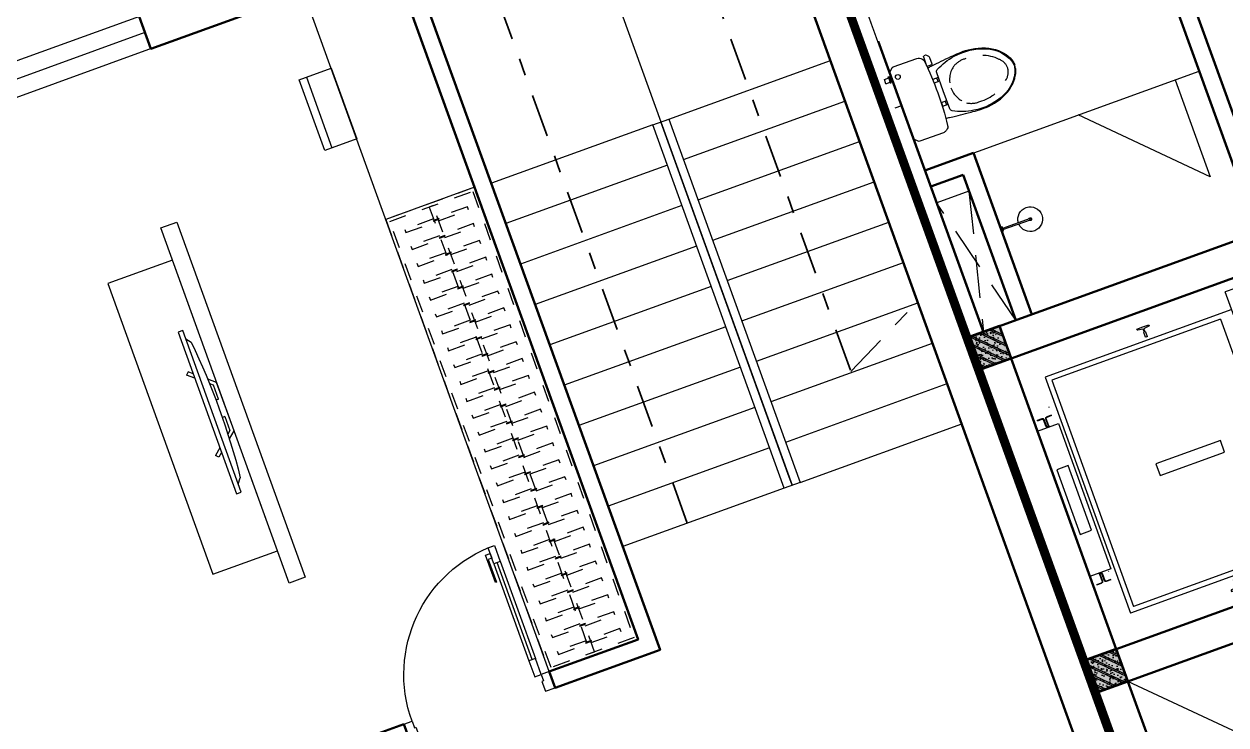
# Model space of a CAD drawing. Header units: metres. Extents: x 568332 to 569219, y 2065964 to 2066430.
# Drawn here: x 568581.48 to 568588.48, y 2066348.61 to 2066352.7 of the extents above; entities that cross this region are included whole.
import ezdxf

# ---------------------------------------------------------------- set-up
doc = ezdxf.new("R2010")
doc.units = ezdxf.units.M
for name, pattern in [('$AUDIT_BAD_LTYPE2', [0]), ('DASHDOT2', [0.5, 0.25, -0.125, 0, -0.125]), ('HIDDEN', [0.375, 0.25, -0.125]), ('X-5M-G-MB PHONGNGU$0$HIDDEN2', [0.1875, 0.125, -0.0625]), ('xref-thap C (mb tang 32-2)$0$HIDDEN', [0.375, 0.25, -0.125])]:
    doc.linetypes.add(name, pattern=pattern)
doc.layers.get('0').update_dxf_attribs({"linetype": 'CONTINUOUS'})
doc.layers.get('DEFPOINTS').update_dxf_attribs({"linetype": 'CONTINUOUS'})
for name, color, linetype, lineweight in [('-CONCRETE', 1, 'CONTINUOUS', 35), ('-DOOR', 137, 'CONTINUOUS', 9), ('-FURNITURE', 46, 'CONTINUOUS', 9), ('-HATCH', 8, 'CONTINUOUS', 5), ('-HIDE', 3, 'HIDDEN', 13), ('-LINE1', 7, 'CONTINUOUS', 18), ('-LINE2', 252, 'CONTINUOUS', 9), ('-STEEL1', 1, 'CONTINUOUS', 35), ('-TEXT', 7, 'CONTINUOUS', 15), ('-WALL', 4, 'CONTINUOUS', 35)]:
    doc.layers.add(name, color=color, linetype=linetype, lineweight=lineweight)
for name, color, linetype in [('1-NETMANH', 8, 'CONTINUOUS'), ('LoLK', 6, 'CONTINUOUS'), ('TIMDUONG', 1, 'CONTINUOUS')]:
    doc.layers.add(name, color=color, linetype=linetype)
doc.styles.add('vnavanth', font='', dxfattribs={"width": 0.8})
doc.styles.get('vnavanth').set_extended_font_data('.VnAvantH')

# ---------------------------------------------------------------- blocks, each defined once
blk = doc.blocks.new('A$C38b1dc06')
at = {"layer": '-LINE1'}
for p, q in [((1749.854677429888, 4156.179725173817), (0.3015751927741803, 4156.179725173817)), ((1000.281453303236, 3156.179725173817), (0.3015751927741803, 4156.179725173817)), ((0.3015751927741803, 4156.179725173817), (0.3015751919010654, -343.8202748260228)), ((1000.281453303236, 4156.179725173824), (1000.281453303236, 3156.179725173824)), ((1250.139194678806, 3156.179725173824), (1250.139194678806, 4156.179725173824)), ((1250.139194678806, 4156.179725173824), (1250.139194678806, 3156.179725173824)), ((1499.996936054376, 3156.179725173824), (1499.996936054376, 4156.179725173824)), ((1499.996936054376, 4156.179725173824), (1499.996936054318, 3156.179725173832)), ((1749.854677429888, 3156.179725173824), (1749.854677429888, 4156.179725173824)), ((1749.854677429888, 4156.179725173817), (1749.85467742983, 3106.179725173817)), ((1000.281453302305, 656.1797251739335), (1000.281453303236, 3156.179725173817)), ((1000.281453303236, 3156.179725173817), (1749.85467742983, 3156.179725173817)), ((1050.281453303003, 706.1797251739772), (1050.281453303236, 3106.179725173817)), ((1050.281453303236, 3106.179725173817), (1699.854677429801, 3106.179725173817)), ((1233.300401159795, 2905.148311595723), (1699.854677429801, 3106.179725173817)), ((1699.854677428928, 706.1797251739772), (1699.854677429801, 3106.179725173817)), ((1749.854677429597, 706.179725173999), (1749.85467742983, 3106.179725173839)), ((1050.281453303003, 706.1797251739772), (1233.300401159795, 2905.148311595723)), ((1050.281453303003, 706.1797251739772), (1699.854677428928, 706.1797251739772)), ((1749.854677429888, -343.8202748260228), (1749.85467742983, 706.1797251739772)), ((1000.281453303236, 656.1797251739772), (1749.85467742983, 656.1797251739772)), ((1000.281453303236, -343.8202748260228), (1000.281453303236, 656.1797251739772)), ((1250.139194678806, 656.1797251739772), (1250.139194678806, -343.8202748260228)), ((1250.139194678806, -343.8202748260228), (1250.139194678806, 656.1797251739772)), ((1499.996936054376, 656.1797251739772), (1499.996936054376, -343.8202748260228)), ((1499.996936054376, -343.8202748260228), (1499.996936054318, 656.1797251739699)), ((1749.854677429888, 656.1797251739772), (1749.854677429888, -343.8202748260228)), ((1749.854677429888, -343.8202748260228), (0.3015751919010654, -343.8202748260228))]:
    blk.add_line(p, q, dxfattribs=at)
at = {"layer": '-LINE1', "lineweight": 18}
for p, q in [((1000.281453303236, 3156.179725173817), (0.2521035463432781, 3156.179725173817)), ((1000.281453303003, 2906.17972517389), (0.2521035461104475, 2906.17972517389)), ((1000.281453303469, 2656.17972517389), (0.2521035465761088, 2656.17972517389)), ((1000.281453303469, 2406.17972517389), (0.2521035465761088, 2406.17972517389)), ((1000.281453303469, 2156.179725173904), (0.2521035465761088, 2156.179725173904)), ((1000.281453303469, 1906.179725173904), (0.2521035465761088, 1906.179725173904)), ((1000.281453303469, 1656.179725173904), (0.2521035465761088, 1656.179725173904)), ((1000.28145330277, 1406.179725173904), (0.2521035458776169, 1406.179725173904)), ((1000.281453303236, 1156.179725173904), (0.2521035463432781, 1156.179725173904)), ((1000.28145330277, 906.1797251739044), (0.2521035458776169, 906.1797251739044)), ((1000.281453303236, 656.1797251739772), (0.2521035463432781, 656.1797251739772)), ((1000.281453303236, 656.1797251739772), (0.3015751859056763, -343.82027482595))]:
    blk.add_line(p, q, dxfattribs=at)
at = {"layer": '1-NETMANH', "linetype": 'DASHDOT2'}
blk.add_lwpolyline([(1327.325072003063, 3656.419923450812), (492.458725621982, 3656.419923450812), (508.0748312271317, 155.2632639587246), (508.0748312271317, 155.2632639587246), (1749.854677429888, 156.1797251739772), (1499.996936054376, -343.8202748260228)], dxfattribs=at)
at = {"layer": '-TEXT', "color": 2, "style": 'vnavanth'}
for s, p in [('2', (1346.818775833643, 3603.914582017329)), ('1', (1596.676517209155, 3603.914582017329)), ('20', (1562.294563305157, 183.5576658285718)), ('21', (1783.476825895079, 183.5576658285718))]:
    blk.add_text(s, height=99.97959496000885, dxfattribs=at).set_placement(p)
blk = doc.blocks.new('X-5M-DH-2-CORE$0$A$C75E80C28')
at = {"layer": '-LINE2', "linetype": 'Continuous', "ltscale": 2}
for p, q in [((-510.0000099998433, -21.5000000000291), (-510.0000099998579, -50.60000000000582)), ((-506.8000099998899, -21.5000000000291), (-510.0000099998433, -21.5000000000291)), ((-506.8000099998899, -21.5000000000291), (-506.8000099999044, -50.60000000000582)), ((-456.2000100000296, -56.79999999998836), (-500.6000099999364, -56.80000000001746)), ((-456.2000100000441, -60), (-500.600009999951, -60.0000000000291)), ((-456.2000100000296, -70), (-500.6000099999364, -70.0000000000291)), ((-453.2000100000441, -63), (-453.2000100000296, -67)), ((-450.0000099998579, -63), (-450.0000099998433, -67)), ((450.0000100000616, -63), (450.0000100000761, -67)), ((453.200010000015, -63), (453.2000100000296, -67)), ((456.2000100000296, -56.79999999998836), (500.6000100000529, -56.79999999998836)), ((456.200010000015, -60), (500.6000100000383, -60)), ((456.2000100000296, -70), (500.6000100000529, -70)), ((506.8000100001227, -21.5), (510.0000100000761, -21.5)), ((506.8000100001227, -21.5), (506.8000100001082, -50.59999999997672)), ((510.0000100000761, -21.5), (510.0000100000616, -50.59999999997672)), ((-556.8000102631631, -112.4999999912397), (-560.0000102631166, -112.4999999912397)), ((-510.0000099998579, -108.5000000000291), (-510.0000099998433, -79.39999999999418)), ((-506.8000099999044, -108.5000000000291), (-506.8000099998899, -79.39999999999418)), ((-456.2000100000296, -73.19999999995343), (-500.6000099999364, -73.19999999998254)), ((456.2000100000296, -73.19999999995343), (500.6000100000529, -73.19999999995343)), ((456.800009736864, -112.4999999912397), (460.0000097368174, -112.4999999912397)), ((506.8000100001227, -108.5), (506.8000100001227, -79.39999999996508)), ((510.0000100000761, -108.5), (510.0000100000761, -79.39999999996508)), ((-731.0000002632733, -148.9999999649008), (730.9999997367267, -148.9999999649299)), ((-731.0000002698944, -1304.999999934109), (-731.0000002632733, -148.9999999649008)), ((-700.0000002632733, -178.9999999649008), (699.9999997367267, -178.9999999649299)), ((-700.0000002699089, -1224.999999934109), (-700.0000002632733, -178.9999999649008)), ((699.9999997300911, -1224.999999934109), (699.9999997367267, -178.9999999649299)), ((730.9999997301056, -1304.999999934109), (730.9999997367267, -148.9999999649299)), ((-700.0000002699089, -1224.999999934109), (-400.0000002699089, -1224.999999934138)), ((-400.0000002698944, -1304.999999934138), (-400.0000002699089, -1224.999999934138)), ((699.9999997300911, -1224.999999934109), (399.9999997300911, -1224.999999934109)), ((399.9999997301056, -1304.999999934109), (399.9999997300911, -1224.999999934109)), ((839.9999997301056, -1304.999999934109), (-840.0000002698944, -1304.999999934109)), ((-840.0000002698944, -1364.999999934109), (-840.0000002698944, -1304.999999934109)), ((424.9999997301056, -1308.999999934109), (-425.0000002698944, -1308.999999934109)), ((-425.0000002699089, -1342.999999934109), (-425.0000002698944, -1308.999999934109)), ((-2.6989437174052e-07, -1308.999999934109), (-2.699089236557484e-07, -1342.999999934109)), ((424.9999997300911, -1342.999999934109), (424.9999997301056, -1308.999999934109)), ((839.9999997301056, -1364.999999934109), (839.9999997301056, -1304.999999934109)), ((839.9999997301056, -1364.999999934109), (-840.0000002698944, -1364.999999934109)), ((839.9999997301056, -1394.999999934109), (-840.0000002698944, -1394.999999934109)), ((-840.0000002698944, -1394.999999934109), (-840.0000002698944, -1454.999999934109)), ((424.9999997300911, -1342.999999934109), (-425.0000002699089, -1342.999999934109)), ((839.9999997301056, -1394.999999934109), (839.9999997301056, -1454.999999934109)), ((-840.0000002698944, -1454.999999934109), (-435.0000002698944, -1454.999999934109)), ((-435.0000002698944, -1449.999999934109), (-435.0000002699089, -1459.999999934109)), ((-435.0000002698944, -1449.999999934109), (-400.0000002698944, -1449.999999934138)), ((-435.0000002699089, -1459.999999934109), (-425.0000002699089, -1459.999999934109)), ((-433.4000002698012, -1451.599999934086), (-433.4000002698012, -1458.399999934074)), ((-433.4000002698012, -1451.599999934086), (-401.6000002697547, -1451.599999934086)), ((-433.4000002698012, -1458.399999934074), (-425.0000002698944, -1458.399999934074)), ((429.9999997300911, -1405.999999934138), (-430.0000002699089, -1405.999999934109)), ((-430.0000002699089, -1405.999999934109), (-430.0000002698944, -1445.999999934109)), ((429.9999997301056, -1445.999999934138), (-430.0000002698944, -1445.999999934109)), ((-425.0000002698944, -1458.399999934074), (-425.0000002699089, -1459.999999934109)), ((-401.6000002697547, -1451.599999934086), (-401.6000002697256, -1498.399999934074)), ((399.9999997301056, -1449.999999934109), (-400.0000002698944, -1449.999999934138)), ((-400.0000002698944, -1449.999999934138), (-400.0000002698653, -1499.999999934138)), ((-2.699089236557484e-07, -1405.999999934109), (-2.6989437174052e-07, -1445.999999934109)), ((399.9999997301056, -1449.999999934109), (399.9999997301347, -1499.999999934109)), ((434.9999997301056, -1449.999999934109), (399.9999997301056, -1449.999999934109)), ((401.5999997301988, -1451.599999934086), (401.5999997302279, -1498.399999934074)), ((433.3999997302453, -1451.599999934086), (401.5999997301988, -1451.599999934086)), ((433.3999997302453, -1458.399999934074), (424.9999997301056, -1458.399999934074)), ((424.9999997301056, -1458.399999934074), (424.9999997301056, -1459.999999934109)), ((434.9999997301056, -1459.999999934109), (424.9999997301056, -1459.999999934109)), ((429.9999997300911, -1405.999999934138), (429.9999997301056, -1445.999999934138)), ((433.3999997302453, -1451.599999934086), (433.3999997302453, -1458.399999934074)), ((434.9999997301056, -1449.999999934109), (434.9999997301056, -1459.999999934109)), ((839.9999997301056, -1454.999999934109), (434.9999997301056, -1454.999999934109)), ((-435.0000002698653, -1489.999999934109), (-435.0000002698653, -1499.999999934109)), ((-435.0000002698653, -1489.999999934109), (-425.0000002698653, -1489.999999934109)), ((-435.0000002698653, -1499.999999934109), (-400.0000002698653, -1499.999999934138)), ((-433.4000002697721, -1491.599999934086), (-433.4000002697721, -1498.399999934074)), ((-433.4000002697721, -1491.599999934086), (-425.0000002698653, -1491.599999934086)), ((-433.4000002697721, -1498.399999934074), (-401.6000002697256, -1498.399999934074)), ((-425.0000002698653, -1489.999999934109), (-425.0000002698653, -1491.599999934086)), ((434.9999997301347, -1499.999999934109), (399.9999997301347, -1499.999999934109)), ((433.3999997302744, -1498.399999934074), (401.5999997302279, -1498.399999934074)), ((424.9999997301347, -1489.999999934109), (424.9999997301347, -1491.599999934086)), ((434.9999997301347, -1489.999999934109), (424.9999997301347, -1489.999999934109)), ((433.3999997302744, -1491.599999934086), (424.9999997301347, -1491.599999934086)), ((433.3999997302744, -1491.599999934086), (433.3999997302744, -1498.399999934074)), ((434.9999997301347, -1489.999999934109), (434.9999997301347, -1499.999999934109))]:
    blk.add_line(p, q, dxfattribs=at)
for points in [[(-450.0000000000146, 0), (-450, -130), (450, -130), (449.9999999999854, 0)], [(-200, -29), (200.0000000001164, -29), (200.0000000001164, -101), (-200, -101)], [(-36.0000002632587, -583.9999999649008), (35.9999997367413, -583.9999999649008), (35.99999973675585, -983.9999999649008), (-36.00000026324415, -983.9999999649008)]]:
    blk.add_lwpolyline(points, close=True, dxfattribs=at)
for points in [[(-780.0000002632587, -788.9999999649008), (-751.0000002632587, -788.9999999649299, 0.414213562373095), (-750.0000002632733, -787.9999999649008), (-750.0000002632587, -783.9999999649008), (-750.0000002632587, -779.9999999649008, 0.414213562373095), (-751.0000002632733, -778.9999999649299), (-780.0000002632733, -778.9999999649881, -0.2569775838576673), (-784.1207396915852, -781.9399999648449), (-797.9000002631656, -781.939999964874, -0.414213562373095), (-800.9000002631656, -778.939999964874), (-804.0000002632587, -749.4999999649008, 0.414213562373095), (-807.0000002632587, -746.4999999649008), (-812.0000002632587, -746.4999999649008), (-812.0000002632587, -783.9999999649008), (-812.0000002632587, -821.4999999649008), (-807.0000002632587, -821.4999999649008, 0.414213562373095), (-804.0000002632587, -818.4999999649008), (-800.9000002631656, -789.0599999648693, -0.414213562373095), (-797.9000002631656, -786.0599999648693), (-784.1207396915852, -786.0599999648402, -0.2569775838576673), (-780.0000002632587, -788.9999999647553)], [(779.9999997367413, -788.9999999649299), (750.9999997367413, -788.9999999649008, -0.414213562373095), (749.9999997367267, -787.9999999649299), (749.9999997367413, -783.9999999649299), (749.9999997367413, -779.9999999649299, -0.414213562373095), (750.9999997367267, -778.9999999649008), (779.9999997368432, -778.9999999650172, 0.2569775838576673), (784.1207391653006, -781.939999964874), (797.899999736881, -781.9399999648449, 0.414213562373095), (800.899999736881, -778.9399999648449), (803.9999997367413, -749.4999999649008, -0.414213562373095), (806.9999997367413, -746.4999999649008), (811.9999997367413, -746.4999999649008), (811.9999997367413, -783.9999999649008), (811.9999997367413, -821.4999999649008), (806.9999997367413, -821.4999999649008, -0.414213562373095), (803.9999997367413, -818.4999999649008), (800.899999736881, -789.0599999648402, 0.414213562373095), (797.899999736881, -786.0599999648402), (784.1207391653006, -786.0599999648693, 0.2569775838576672), (779.9999997368577, -788.9999999647844)]]:
    blk.add_lwpolyline(points, format="xyb", dxfattribs=at)
for centre, radius, start, end in [((-500.600009999951, -50.60000000000582), 9.400000000001475, 180, 270), ((-500.6000099999364, -79.39999999999418), 9.399999999997844, 90, 180), ((-500.600009999951, -50.60000000000582), 6.200000000004374, 180, 270), ((-456.2000100000441, -63), 6.19999999999713, 0, 90), ((-456.2000100000441, -63), 3.000000000000045, 0, 90), ((-456.2000100000296, -67), 6.20000000000076, 270, 0), ((-456.2000100000296, -67), 2.999999999999834, 270, 0), ((456.200010000015, -63), 6.19999999999713, 90, 180), ((456.2000100000296, -67), 6.20000000000076, 180, 270), ((456.200010000015, -63), 3.000000000000045, 90, 180), ((456.2000100000296, -67), 2.999999999999834, 180, 270), ((500.6000100000383, -50.59999999997672), 6.200000000004374, 270, 0), ((500.6000100000383, -50.59999999997672), 9.400000000001475, 270, 0), ((500.6000100000529, -79.39999999996508), 9.399999999997844, 0, 90), ((-500.6000099999364, -79.39999999999418), 6.19999999999734, 90, 180), ((500.6000100000529, -79.39999999996508), 6.19999999999734, 0, 90)]:
    blk.add_arc(centre, radius, start, end, dxfattribs=at)
blk = doc.blocks.new('A$C5C575821')
at = {"layer": '-CONCRETE'}
h = blk.add_hatch(color=256, dxfattribs=at)
h.dxf.hatch_style = 1
h.paths.add_polyline_path([(-0.00237559899687767, 200.0000000000146), (-0.00237559899687767, 1.455191522836685e-11), (199.9976244010031, 1.455191522836685e-11), (199.9976244010031, 200.0000000000146)])
blk.add_lwpolyline([(-0.00237559899687767, 1.455191522836685e-11), (199.9976244010031, 1.455191522836685e-11), (199.9976244010031, 200.0000000000146), (-0.00237559899687767, 200.0000000000146)], close=True, dxfattribs=at)
blk = doc.blocks.new('A$C3F71457E')
at = {"layer": '-CONCRETE'}
blk.add_lwpolyline([(-8.760252967476845e-09, -100.0000002632005), (0, 400), (-1500, 400.0000000000582), (-1500.00000001755, -1399.999999999942), (-1.754960976541042e-08, -1400), (-7.895869202911854e-08, -900.0000002632005), (199.9999999912397, -900.0000002982852), (199.9999999824504, -1600), (-1700.00000001755, -1600), (-1700, 600), (200, 600), (199.9999999912397, -100.0000002982852), (6.140908226370811e-08, -100.0000002632005)], dxfattribs=at)
at = {"layer": '-LINE1'}
blk.add_line((-7.895869202911854e-08, -900.0000002632005), (-8.760252967476845e-09, -100.0000002632005), dxfattribs=at)
at = {"layer": '-WALL'}
for p in [(-1699.997624401003, 399.9999999999854), (0.00237559899687767, 399.9999999999854), (-1699.997624401081, -1599.999999999959), (0.002375601565972829, -1600.000000021305)]:
    blk.add_blockref('A$C5C575821', p, dxfattribs=at)
at = {"color": 2, "rotation": 90}
blk.add_blockref('X-5M-DH-2-CORE$0$A$C75E80C28', (-1500.00000000876, -499.9999999999418), dxfattribs=at)
blk = doc.blocks.new('shower')
for points in [[(180919.3447017173, -32316.45425928477), (180912.3337561736, -32316.45425928477), (180912.3337561736, -32146.62790954509), (180919.3447017173, -32146.62790954509)], [(180929.3839969719, -32326.62790954066), (180902.2944609144, -32326.62790954066), (180902.2944609144, -32316.45425928477), (180929.3839969719, -32316.45425928477)]]:
    blk.add_lwpolyline(points, close=True)
for radius, start, end in [(72, 272.7906698559544, 267.2093301440456), (8.346062492523743, 294.8355446212717, 245.1644553787283)]:
    blk.add_arc((180915.8392289462, -32146.62790954416), radius, start, end)
blk = doc.blocks.new('A$C18091ED7')
for p, q in [((9.957147995010018e-09, -42.13376978135784), (0, -3.786117304116488e-07)), ((146.1412317672475, -26.59467297248193), (179.181621938591, -26.59467296488583)), ((146.1412317672475, -26.59467297248193), (146.1412317680188, -30.17859706786112)), ((146.1412317680188, -30.17859706786112), (165.7503655985456, -30.17859706340823)), ((153.0594147269658, -36.79204952501459), (146.1412317680188, -30.17859706786112)), ((152.3191092506386, -2.717133611440659e-07), (152.3191092568413, -26.59467297093943)), ((152.3191092506386, -2.717133611440659e-07), (179.1816219322718, -2.654269337654114e-07)), ((153.0594147269658, -36.79204952501459), (165.7503656001572, -36.79204952192958)), ((153.0594147275151, -39.73033438943094), (153.0594147269658, -36.79204952501459)), ((153.0594147275151, -39.73033438943094), (178.4413164740145, -39.73033438349376)), ((153.0594147275151, -39.73033438943094), (178.4413164740145, -39.73033438349376)), ((153.0594147275151, -39.73033438943094), (153.0594147281554, -42.13376974494895)), ((185.3594994290725, -30.17859705851879), (165.7503655985456, -30.17859706340823)), ((178.4413164733487, -36.79204951884458), (165.7503656001572, -36.79204952192958)), ((185.3594994290725, -30.17859705851879), (178.4413164733487, -36.79204951884458)), ((178.4413164733487, -36.79204951884458), (178.4413164740145, -39.73033438349376)), ((178.4413164740145, -39.73033438349376), (178.4413164746547, -42.1337697392446)), ((179.1816219322718, -2.654269337654114e-07), (179.181621938591, -26.59467296488583)), ((179.181621938591, -26.59467296488583), (185.3594994283012, -26.59467296337243)), ((185.3594994283012, -26.59467296337243), (185.3594994290725, -30.17859705851879)), ((-83.25994817525861, -267.3592828898691), (-83.259948167517, -299.9634285944048)), ((-83.25994817257379, -278.4883151478134), (-83.25994817046012, -287.6388527823146)), ((-62.88950393904452, -265.3807882612164), (-81.28145355204106, -265.3807882657275)), ((-60.91100931491019, -267.3592828844266), (-60.91100930728498, -299.9634285889624)), ((60.9110093945892, -267.3592828557594), (60.9110094022144, -299.9634285600623)), ((62.88950401780676, -265.3807882316178), (81.2814536308033, -265.3807882273395)), ((83.25994825493763, -267.3592828505498), (83.25994826256283, -299.9634285550856)), ((83.25994825750604, -278.488315108727), (83.2599482596197, -287.6388527429954)), ((165.3959958605519, -261.9873972070927), (165.3959958671003, -289.7349902229907)), ((167.8691141396885, -259.5142789271486), (228.0810223811895, -259.5142789128586)), ((230.5541406641933, -274.3229751045001), (230.5541406613593, -261.9873971916386)), ((-60.91100930959874, -290.0299398849311), (-83.25994816994717, -290.0299398901407)), ((60.91100939990065, -290.029939856031), (83.25994826024908, -290.0299398510542)), ((167.8691141472664, -292.2081085020036), (206.7175896017579, -292.2081084926904))]:
    blk.add_line(p, q)
for points in [[(230.0000000517721, -218.5046414944518, -0.1374073801801567), (225.4781190853137, -234.6482587013161), (221.7949787454636, -240.7070387715066, -0.2360805181595358), (198.2560902649639, -255.4947853636986, -0.0519608230665726), (-198.2560901437319, -255.4947854572965, -0.236080518165078), (-221.7949786317113, -240.7070388760185), (-225.4781189743626, -234.6482588077488, -0.1374073801809237), (-229.9999999484608, -218.5046416030382), (-229.9999999831671, -71.98694829508895, -0.1989123673786679), (-226.3782021181105, -63.2431547633314), (-208.8906150607545, -45.75556769772083, -0.1989123673792025), (-200.1468215308087, -42.13376982865157), (9.971699910238385e-09, -42.13376978135784), (200.1468215506357, -42.13376973403501, -0.1989123673792025), (208.8906150822841, -45.75556759897154), (226.3782021480001, -63.24315465634572, -0.1989123673791691), (230.0000000170658, -71.98694818626973)], [(144.14367173758, -618.9627606730501, -0.2124047892419209), (26.30999211127346, -734.491494372196, -0.0276853236339062), (-0.5628229983012716, -738.609219571983, -0.0222792448073508), (-26.30999181118386, -734.4914943844487, -0.2124047892421136), (-144.1436714920528, -618.9627607410075, -0.1427957259999892), (-167.2376623962118, -428.0139674870588, -0.0930051380368448), (-127.9331820271946, -309.1271633332653, -0.2564387014614383), (-111.240849547703, -299.9634286007786), (4.746470949612558e-08, -299.9634285748762), (111.2408496426324, -299.9634285482753, -0.2564387014619951), (127.933182126606, -309.1271632729331, -0.0930051380368741), (167.2376625517572, -428.0139674081001, -0.1427957260000456)]]:
    blk.add_lwpolyline(points, format="xyb", close=True)
at = {"linetype": 'xref-thap C (mb tang 32-2)$0$HIDDEN', "ltscale": 100}
blk.add_lwpolyline([(61.00044987679576, -669.0176259216969, -0.1990312026443698), (1.417429302819073e-07, -698.769823720475, -0.1990312026443799), (-61.00044960746891, -669.0176259504806, -0.2189240232571595), (-131.9321382956405, -478.313622940972, -0.1537914605682739), (-112.4681372026971, -403.989815428853, -0.2367011859554165), (5.876427167095244e-08, -347.5870280214876, -0.2367011859554843), (112.4681373467611, -403.9898153757968, -0.1537914605681893), (131.9321384748619, -478.313622878748, -0.2189240232571754)], format="xyb", close=True, dxfattribs=at)
blk.add_circle((165.7503656100234, -78.39166221523192), 13.90362011701458)
for centre, radius, start, end in [((-81.28145355158267, -267.3592828894034), 1.978494623656905, 90.00000001354867, 180.0000000133402), ((-62.88950393858613, -267.3592828848923), 1.978494623656905, 1.334021322268115e-08, 90.00000001354867), ((62.88950401826514, -267.3592828552937), 1.978494623656905, 90.00000001354867, 180.0000000133402), ((81.28145363126168, -267.3592828510155), 1.978494623656905, 1.334021322268115e-08, 90.00000001354867), ((167.8691141402633, -261.9873972065106), 2.473118279571131, 90.00000001354867, 180.0000000133402), ((168.3527972659103, -224.7572911087773), 80.08895368617857, 306.4658507565522, 320.3122930343796), ((228.0810223845983, -274.3229751050822), 2.473118279571131, 320.3122930343796, 1.334021322268115e-08), ((167.8691141466952, -289.7349902224087), 2.473118279571131, 180.0000000133402, 270.0000000135486), ((206.717589598069, -276.6690117186226), 15.53909677420133, 270.0000000135486, 306.4658507565522)]:
    blk.add_arc(centre, radius, start, end)
for points, knots in [([(-155.6468228230951, -259.4535552573798), (-156.6353001506941, -267.2522313103836), (-164.2940232875517, -328.394745314552), (-169.1545302536251, -385.0939582949213), (-183.68571763406, -527.7705276800843), (-135.602968026873, -679.1126648240606), (-50.29344375100118, -735.2493608418445), (-19.70048385594782, -741.0901266933652), (1.531116140540689e-07, -743.6724421556864)], [130.6139379315478, 130.6139379315478, 130.6139379315478, 130.6139379315478, 152.8521090939923, 311.1293507817257, 417.703951170228, 561.3833927516608, 697.6926317810714, 710.812262267882, 710.812262267882, 710.812262267882, 710.812262267882]), ([(155.6468228994709, -259.4535551877343), (156.6353002305841, -267.2522312389628), (164.2940233960289, -328.3947452375724), (169.1545303888706, -385.0939582149149), (183.6857178367027, -527.7705275934422), (135.6029683008201, -679.1126647599449), (50.29344405157826, -735.2493608178338), (19.70048415924612, -741.0901266841101), (1.530679583083838e-07, -743.6724421554536)], [130.613937934949, 130.613937934949, 130.613937934949, 130.613937934949, 152.8521090939923, 311.1293507817257, 417.703951170228, 561.3833927516608, 697.6926317810714, 710.812262267882, 710.812262267882, 710.812262267882, 710.812262267882])]:
    blk.add_open_spline(points, degree=3, knots=knots)
blk = doc.blocks.new('18x35')
at = {"layer": '-HATCH'}
h = blk.add_hatch(dxfattribs=at)
h.set_pattern_fill('CHAU-01', color=256, scale=10, angle=-1.272221872585407e-14, pattern_type=2)
h.set_pattern_definition([(49.99999999999999, (0, 0), (71.72601826007535, -6.275213498259527), [7.5, -82.5]), (355, (0, 0), (-13.87513336129999, 75.21921337000119), [6, -66]), (100.4514, (5.977167999997619, -0.5229339999999638), (57.85093817140217, 68.94395420609534), [6.374019000000001, -70.1142112]), (46.18419999999998, (0, 20), (106.7241048625644, -16.55190143290183), [11.25, -123.75]), (96.63559999999998, (8.89367449999554, 18.62066930000003), (93.46627055487036, 97.41178709004416), [9.561028799999994, -105.1713]), (351.1842, (0, 20), (93.46619451336275, 97.41186009253245), [9, -99]), (20.99999999999998, (10, 15), (59.69070521184616, -40.2618890665339), [7.5, -82.5]), (326.0000000000001, (10, 15), (24.33153319215819, 72.5150045046853), [6, -66]), (71.45139999999999, (14.97422329999972, 11.64483940000002), (84.022262858149, 32.25304967099522), [6.374019000000001, -70.1142112]), (37.49999999999998, (0, 0), (1.215985531729074, 33.28938538313115), [0, -65.19999999999999, 0, -67, 0, -66.25]), (7.499999999999987, (0, 0), (26.30695374421487, 39.44117118823602), [0, -38.2, 0, -63.7, 0, -25.25]), (327.5, (-22.30000000000291, 0), (53.3822436172409, -2.255487173437988), [0, -25, 0, -78, 0, -103.5]), (317.5, (-32.30000000000291, 0), (58.31861693423862, 10.01049823323176), [0, -32.5, 0, -51.8, 0, -73.5]), (44.99999999999999, (0, 0), (-30.05203820042826, 30.05203820042828), []), (44.99999999999999, (0, 12.25), (-30.05203820042826, 30.05203820042828), [])])
h.paths.add_polyline_path([(96508.03118051568, 47993.04977023201), (96508.03118051568, 47793.04977023201), (96708.03118051568, 47793.04977023201), (96708.03118051568, 47993.04977023201)])
at = {"layer": '-STEEL1'}
blk.add_lwpolyline([(96508.03118051568, 47793.04977023201), (96708.03118051568, 47793.04977023201), (96708.03118051568, 47993.04977023201), (96508.03118051568, 47993.04977023201)], close=True, dxfattribs=at)
blk = doc.blocks.new('M3-T3.3')
at = {"layer": '-FURNITURE'}
blk.add_line((568603.4689591042, 2066357.897081507), (568601.8709709402, 2066357.319367469), dxfattribs=at)
blk.add_lwpolyline([(568602.011987718, 2066357.370351037), (568602.2160247859, 2066356.806109179), (568602.5762295767, 2066357.574388105)], dxfattribs=at)
at = {"layer": '-HIDE'}
for p, q in [((568603.6213121552, 2066356.88834533), (568603.5375618163, 2066357.708616024)), ((568603.3492148812, 2066357.640649951), (568603.8093880791, 2066356.95637067))]:
    blk.add_line(p, q, dxfattribs=at)
at = {"layer": '-LINE1'}
blk.add_line((568603.3492148812, 2066357.640649951), (568603.5372910752, 2066357.708674012), dxfattribs=at)
at = {"layer": '-WALL'}
for p, q in [((568602.1170622386, 2066356.344287251), (568601.3345460737, 2066358.506994069)), ((568601.4289075258, 2066358.54113613), (568602.2114394924, 2066356.37842101)), ((568603.1870242401, 2066357.795109876), (568603.4691386562, 2066357.89714642)), ((568603.5272766675, 2066356.854325819), (568603.1870098877, 2066357.795149575)), ((568603.3150612726, 2066357.735079112), (568603.5031508375, 2066357.803108281)), ((568603.6213148062, 2066356.888338001), (568603.3150612726, 2066357.735079112)), ((568604.6521140424, 2066354.921699976), (568604.557649598, 2066354.887533606)), ((568607.849359589, 2066346.082103998), (568604.6521140424, 2066354.921699976)), ((568604.4636114592, 2066354.853521425), (568605.9943297048, 2066350.621347309))]:
    blk.add_line(p, q, dxfattribs=at)
blk.add_lwpolyline([(568602.7210511953, 2066359.965453235), (568601.9694603746, 2066359.693688785), (568601.901436012, 2066359.881765062), (568602.747443925, 2066360.187678756), (568603.9038317367, 2066356.990533848), (568603.8093840118, 2066356.956378393)], close=True, dxfattribs=at)
at = {"layer": 'TIMDUONG', "color": 1, "linetype": 'HIDDEN', "ltscale": 10, "const_width": 0.05}
blk.add_lwpolyline([(568593.6037453394, 2066359.007782663), (568602.0671453066, 2066362.068899052), (568609.3867960966, 2066341.853242537), (568600.9163472741, 2066338.789611338)], close=True, dxfattribs=at)
at = {"layer": '-FURNITURE', "zscale": 0.001}
for name, p, xscale, yscale, rotation in [('A$C18091ED7', (568603.3725307502, 2066358.287660331), -0.0009999999999999998, 0.0009999999999999998, 289.8806380342645), ('shower', (568634.482699961, 2066176.223359804), 0.001, 0.001, 109.8842957687726)]:
    blk.add_blockref(name, p, dxfattribs=dict(at, xscale=xscale, yscale=yscale, rotation=rotation))
at = {"layer": '-LINE1', "xscale": -0.001, "yscale": 0.001, "zscale": 0.001, "rotation": 19.88429576877256}
blk.add_blockref('A$C38b1dc06', (568605.8775024398, 2066350.945229945), dxfattribs=at)
at = {"layer": '-STEEL1', "xscale": 0.001, "yscale": 0.001, "zscale": 0.001, "rotation": 19.88429576877256}
for p in [(568529.284454399, 2066278.967799238), (568529.9646984077, 2066277.08703541)]:
    blk.add_blockref('18x35', p, dxfattribs=at)
at = {"layer": '-WALL', "xscale": 0.001, "yscale": 0.001, "zscale": 0.001, "rotation": 199.8842957687725}
blk.add_blockref('A$C3F71457E', (568602.849333761, 2066354.907700445), dxfattribs=at)
blk.add_wipeout([(568603.1967979183, 2066358.649462591), (568602.7209972956, 2066359.9654337522), (568602.1568146786, 2066359.7614520208), (568602.6390190126, 2066358.4477223444)]).dxf.layer = '-FURNITURE'
at = {"layer": 'DEFPOINTS', "color": 2}
blk.add_lwpolyline([(568596.1647185824, 2066357.806880592), (568602.7474012445, 2066360.187796758), (568607.849359589, 2066346.082103998), (568604.3699246073, 2066344.823619936), (568604.5399829764, 2066344.353462611), (568602.3771113829, 2066343.571140617), (568602.2070474183, 2066344.041339765), (568601.266696599, 2066343.701133454), (568596.1647185824, 2066357.806880592)], dxfattribs=at)
blk = doc.blocks.new('XR.MB.LM123$0$tvi 1')
blk.add_lwpolyline([(28.54445810673496, -2.291926648467779e-10), (28.54445810673496, -999.9999999999964), (-7.275957614183426e-12, -1000), (0, 0)], close=True)
for points in [[(28.54445810680045, -50.31958968611434), (52.37372755713295, -80.86315460130209)], [(-24.09820395050338, -235.5599978379832), (-39.09879504836863, -251.7939635238108)], [(0, -284.7849796677438), (-39.09879504836863, -251.7939635238108)], [(0, -255.9952397129928), (-24.09820395050338, -235.5599978379832)], [(69.66229681991535, -315.0836646851385), (111.1934016081432, -350.2927865858655), (111.193401608034, -649.712917566063), (69.68611289083492, -684.9110379843005)], [(89.09002233762294, -445.7449799550195), (89.09002233762294, -359.9578938602899), (70.91298945683957, -344.6203678706661)], [(89.09002233762294, -445.7449799550195), (73.49991829216015, -445.7449799550232)], [(89.09002233768115, -554.2550200447404), (89.09002233773936, -640.0421061392371), (70.91298945678864, -655.3796321293303)], [(89.09002233768115, -554.2550200447404), (73.49991829216015, -554.2550200447404)], [(0, -715.2150203320198), (-39.09879504836863, -748.2060364759491)], [(-24.09820395050338, -764.4400021620095), (-39.09879504836863, -748.2060364759491)], [(0, -744.004760287), (-24.09820395050338, -764.4400021620095)], [(28.54445810674224, -949.680410313882), (52.37372755713295, -919.1368453984578)]]:
    blk.add_lwpolyline(points)
blk.add_arc((-4025.16618952866, -499.9999999999964), 4099.025185406737, 354.1310878512652, 5.868912148527433)
blk = doc.blocks.new('*U149')
at = {"linetype": '$AUDIT_BAD_LTYPE2'}
for p, q in [((70, 100), (70, 699.9999999999982)), ((90, 699.9999999999982), (90, 100))]:
    blk.add_line(p, q, dxfattribs=at)
for points in [[(50, 699.9999999999982), (90, 699.9999999999982), (90, 799.9999999999982), (50, 799.9999999999982), (50, 699.9999999999982)], [(50, 702.9059272893337), (50, 100)], [(50, 100), (90, 100), (90, 0), (50, 0), (50, 100)]]:
    blk.add_lwpolyline(points)
for points in [[(118.2698876160139, 594.5156181119073), (118.2698876160139, 764.1349438079906), (90, 764.1349438079906), (90, 735.8650561920058), (112.6159100928053, 735.8650561920058), (112.6159100928053, 594.5156181119073)], [(0, 0), (50, 0), (50, -40), (60, -40), (60, -99.99999999999272), (0, -99.99999999999272)], [(899.9999999999982, 1.3252863207713e-28), (849.9999999999982, 1.3252863207713e-28), (849.9999999999982, -40.00000000000001), (839.9999999999982, -40.00000000000001), (839.9999999999982, -99.99999999999272), (899.9999999999982, -99.99999999999272)]]:
    blk.add_lwpolyline(points, close=True)
at = {"linetype": '$AUDIT_BAD_LTYPE2', "ltscale": 0.3}
blk.add_arc((50, 0), 799.9999999999982, 0, 90, dxfattribs=at)
blk = doc.blocks.new('*U295')
at = {"linetype": 'X-5M-G-MB PHONGNGU$0$HIDDEN2'}
for points in [[(0, 600.0000000004657), (0, 0), (3054.622038161325, -1.140462965733692e-09), (3054.622038161325, 599.9999999993252)], [(3034.622038161325, 579.9996613712518), (3034.622038161325, 19.99966137125198), (20, 20.00000000046566), (20, 580.0000000004657)], [(3034.622038161325, 286.699121294334), (3034.622038161325, 313.0991212942408), (20, 313.0991212953813), (19.99999859370291, 286.6991212952417)], [(113.7817614636733, 319.1750910408318), (109.4317788550979, 319.1750910408318), (109.4317788550979, 280.441767644881), (113.7817614636733, 280.441767644881)], [(227.7817614636733, 319.1750910407849), (223.4317788550979, 319.1750910407849), (223.4317788550979, 280.4417676448341), (227.7817614636733, 280.4417676448341)], [(341.7817614636733, 319.175091040738), (337.4317788550979, 319.175091040738), (337.4317788550979, 280.4417676447872), (341.7817614636733, 280.4417676447872)], [(455.7817614636733, 319.1750910406911), (451.4317788550979, 319.1750910406911), (451.4317788550979, 280.4417676447403), (455.7817614636733, 280.4417676447403)], [(569.7817614636733, 319.1750910406442), (565.431778855098, 319.1750910406442), (565.431778855098, 280.4417676446934), (569.7817614636733, 280.4417676446934)], [(683.7817614636733, 319.1750910405973), (679.431778855098, 319.1750910405973), (679.431778855098, 280.4417676446465), (683.7817614636733, 280.4417676446465)], [(797.7817614636733, 319.1750910405504), (793.431778855098, 319.1750910405504), (793.431778855098, 280.4417676445996), (797.7817614636733, 280.4417676445996)], [(911.7817614636733, 319.1750910405035), (907.431778855098, 319.1750910405035), (907.431778855098, 280.4417676445527), (911.7817614636733, 280.4417676445527)], [(1025.781761463673, 319.1750910404566), (1021.431778855098, 319.1750910404566), (1021.431778855098, 280.4417676445057), (1025.781761463673, 280.4417676445057)], [(1139.781761463673, 319.1750910404097), (1135.431778855098, 319.1750910404097), (1135.431778855098, 280.4417676444588), (1139.781761463673, 280.4417676444588)], [(1253.781761463673, 319.1750910403628), (1249.431778855098, 319.1750910403628), (1249.431778855098, 280.4417676444119), (1253.781761463673, 280.4417676444119)], [(1367.781761463673, 319.1750910403159), (1363.431778855098, 319.1750910403159), (1363.431778855098, 280.441767644365), (1367.781761463673, 280.441767644365)], [(1481.781761463673, 319.175091040269), (1477.431778855098, 319.175091040269), (1477.431778855098, 280.4417676443181), (1481.781761463673, 280.4417676443181)], [(1595.781761463673, 319.175091040222), (1591.431778855098, 319.175091040222), (1591.431778855098, 280.4417676442712), (1595.781761463673, 280.4417676442712)], [(1709.781761463673, 319.1750910401751), (1705.431778855098, 319.1750910401751), (1705.431778855098, 280.4417676442243), (1709.781761463673, 280.4417676442243)], [(1823.781761463673, 319.1750910401282), (1819.431778855098, 319.1750910401282), (1819.431778855098, 280.4417676441774), (1823.781761463673, 280.4417676441774)], [(1937.781761463673, 319.1750910400813), (1933.431778855098, 319.1750910400813), (1933.431778855098, 280.4417676441305), (1937.781761463673, 280.4417676441305)], [(2051.781761463673, 319.1750910400344), (2047.431778855098, 319.1750910400344), (2047.431778855098, 280.4417676440836), (2051.781761463673, 280.4417676440836)], [(2165.781761463673, 319.1750910399875), (2161.431778855098, 319.1750910399875), (2161.431778855098, 280.4417676440366), (2165.781761463673, 280.4417676440366)], [(2279.781761463673, 319.1750910399406), (2275.431778855098, 319.1750910399406), (2275.431778855098, 280.4417676439897), (2279.781761463673, 280.4417676439897)], [(2393.781761463673, 319.1750910398937), (2389.431778855098, 319.1750910398937), (2389.431778855098, 280.4417676439429), (2393.781761463673, 280.4417676439429)], [(2507.781761463673, 319.1750910398468), (2503.431778855098, 319.1750910398468), (2503.431778855098, 280.441767643896), (2507.781761463673, 280.441767643896)], [(2621.781761463673, 319.1750910397999), (2617.431778855098, 319.1750910397999), (2617.431778855098, 280.4417676438491), (2621.781761463673, 280.4417676438491)], [(2735.781761463673, 319.1750910397529), (2731.431778855098, 319.1750910397529), (2731.431778855098, 280.4417676438021), (2735.781761463673, 280.4417676438021)], [(2849.781761463673, 319.175091039706), (2845.431778855098, 319.175091039706), (2845.431778855098, 280.4417676437552), (2849.781761463673, 280.4417676437552)], [(2963.781761463673, 319.1750910396592), (2959.431778855098, 319.1750910396592), (2959.431778855098, 280.4417676437083), (2963.781761463673, 280.4417676437083)]]:
    blk.add_lwpolyline(points, close=True, dxfattribs=at)
for points in [[(122.2409142897814, 313.1103512093413), (122.2409142897814, 515.2497102723445), (100.1765458012815, 515.2497102723445), (100.1765458012815, 313.1103512093413)], [(236.2409142897814, 313.1103512092944), (236.2409142897814, 515.2497102722975), (214.1765458012815, 515.2497102722975), (214.1765458012815, 313.1103512092944)], [(350.2409142897814, 313.1103512092475), (350.2409142897814, 515.2497102722507), (328.1765458012815, 515.2497102722507), (328.1765458012815, 313.1103512092475)], [(464.2409142897814, 313.1103512092006), (464.2409142897814, 515.2497102722037), (442.1765458012815, 515.2497102722037), (442.1765458012815, 313.1103512092006)], [(578.2409142897814, 313.1103512091537), (578.2409142897814, 515.2497102721569), (556.1765458012815, 515.2497102721569), (556.1765458012815, 313.1103512091537)], [(692.2409142897814, 313.1103512091068), (692.2409142897814, 515.24971027211), (670.1765458012815, 515.24971027211), (670.1765458012815, 313.1103512091068)], [(806.2409142897814, 313.1103512090599), (806.2409142897814, 515.249710272063), (784.1765458012815, 515.249710272063), (784.1765458012815, 313.1103512090599)], [(920.2409142897814, 313.110351209013), (920.2409142897814, 515.2497102720162), (898.1765458012815, 515.2497102720162), (898.1765458012815, 313.110351209013)], [(1034.240914289781, 313.1103512089661), (1034.240914289781, 515.2497102719692), (1012.176545801281, 515.2497102719692), (1012.176545801281, 313.1103512089661)], [(1148.240914289781, 313.1103512089192), (1148.240914289781, 515.2497102719224), (1126.176545801281, 515.2497102719224), (1126.176545801281, 313.1103512089192)], [(1262.240914289781, 313.1103512088723), (1262.240914289781, 515.2497102718754), (1240.176545801281, 515.2497102718754), (1240.176545801281, 313.1103512088723)], [(1376.240914289781, 313.1103512088254), (1376.240914289781, 515.2497102718285), (1354.176545801281, 515.2497102718285), (1354.176545801281, 313.1103512088254)], [(1490.240914289781, 313.1103512087785), (1490.240914289781, 515.2497102717816), (1468.176545801281, 515.2497102717816), (1468.176545801281, 313.1103512087785)], [(1604.240914289781, 313.1103512087315), (1604.240914289781, 515.2497102717347), (1582.176545801281, 515.2497102717347), (1582.176545801281, 313.1103512087315)], [(1718.240914289781, 313.1103512086846), (1718.240914289781, 515.2497102716878), (1696.176545801281, 515.2497102716878), (1696.176545801281, 313.1103512086846)], [(1832.240914289781, 313.1103512086377), (1832.240914289781, 515.2497102716409), (1810.176545801281, 515.2497102716409), (1810.176545801281, 313.1103512086377)], [(1946.240914289781, 313.1103512085908), (1946.240914289781, 515.2497102715939), (1924.176545801281, 515.2497102715939), (1924.176545801281, 313.1103512085908)], [(2060.240914289781, 313.1103512085439), (2060.240914289781, 515.2497102715471), (2038.176545801281, 515.2497102715471), (2038.176545801281, 313.1103512085439)], [(2174.240914289781, 313.110351208497), (2174.240914289781, 515.2497102715001), (2152.176545801281, 515.2497102715001), (2152.176545801281, 313.110351208497)], [(2288.240914289781, 313.1103512084501), (2288.240914289781, 515.2497102714533), (2266.176545801281, 515.2497102714533), (2266.176545801281, 313.1103512084501)], [(2402.240914289781, 313.1103512084032), (2402.240914289781, 515.2497102714063), (2380.176545801281, 515.2497102714063), (2380.176545801281, 313.1103512084032)], [(2516.240914289781, 313.1103512083563), (2516.240914289781, 515.2497102713594), (2494.176545801281, 515.2497102713594), (2494.176545801281, 313.1103512083563)], [(2630.240914289781, 313.1103512083094), (2630.240914289781, 515.2497102713126), (2608.176545801281, 515.2497102713126), (2608.176545801281, 313.1103512083094)], [(2744.240914289781, 313.1103512082624), (2744.240914289781, 515.2497102712656), (2722.176545801281, 515.2497102712656), (2722.176545801281, 313.1103512082624)], [(2858.240914289781, 313.1103512082155), (2858.240914289781, 515.2497102712188), (2836.176545801281, 515.2497102712188), (2836.176545801281, 313.1103512082155)], [(2972.240914289781, 313.1103512081687), (2972.240914289781, 515.2497102711718), (2950.176545801281, 515.2497102711718), (2950.176545801281, 313.1103512081687)], [(100.1765458012815, 286.7103512094345), (100.1765458012815, 92.0852110228024), (122.2409142897814, 92.0852110228024), (122.2409142897814, 286.7103512094345)], [(214.1765458012815, 286.7103512093876), (214.1765458012815, 92.08521102275549), (236.2409142897814, 92.08521102275549), (236.2409142897814, 286.7103512093876)], [(328.1765458012815, 286.7103512093407), (328.1765458012815, 92.08521102270858), (350.2409142897814, 92.08521102270858), (350.2409142897814, 286.7103512093407)], [(442.1765458012815, 286.7103512092938), (442.1765458012815, 92.08521102266168), (464.2409142897814, 92.08521102266168), (464.2409142897814, 286.7103512092938)], [(556.1765458012815, 286.7103512092469), (556.1765458012815, 92.08521102261477), (578.2409142897814, 92.08521102261477), (578.2409142897814, 286.7103512092469)], [(670.1765458012815, 286.7103512092), (670.1765458012815, 92.08521102256786), (692.2409142897814, 92.08521102256786), (692.2409142897814, 286.7103512092)], [(784.1765458012815, 286.7103512091531), (784.1765458012815, 92.08521102252095), (806.2409142897814, 92.08521102252095), (806.2409142897814, 286.7103512091531)], [(898.1765458012815, 286.7103512091062), (898.1765458012815, 92.08521102247404), (920.2409142897814, 92.08521102247404), (920.2409142897814, 286.7103512091062)], [(1012.176545801281, 286.7103512090592), (1012.176545801281, 92.08521102242715), (1034.240914289781, 92.08521102242715), (1034.240914289781, 286.7103512090592)], [(1126.176545801281, 286.7103512090123), (1126.176545801281, 92.08521102238024), (1148.240914289781, 92.08521102238024), (1148.240914289781, 286.7103512090123)], [(1240.176545801281, 286.7103512089654), (1240.176545801281, 92.08521102233333), (1262.240914289781, 92.08521102233333), (1262.240914289781, 286.7103512089654)], [(1354.176545801281, 286.7103512089186), (1354.176545801281, 92.08521102228642), (1376.240914289781, 92.08521102228642), (1376.240914289781, 286.7103512089186)], [(1468.176545801281, 286.7103512088717), (1468.176545801281, 92.0852110222395), (1490.240914289781, 92.0852110222395), (1490.240914289781, 286.7103512088717)], [(1582.176545801281, 286.7103512088247), (1582.176545801281, 92.0852110221926), (1604.240914289781, 92.0852110221926), (1604.240914289781, 286.7103512088247)], [(1696.176545801281, 286.7103512087778), (1696.176545801281, 92.0852110221457), (1718.240914289781, 92.0852110221457), (1718.240914289781, 286.7103512087778)], [(1810.176545801281, 286.7103512087309), (1810.176545801281, 92.08521102209879), (1832.240914289781, 92.08521102209879), (1832.240914289781, 286.7103512087309)], [(1924.176545801281, 286.710351208684), (1924.176545801281, 92.08521102205188), (1946.240914289781, 92.08521102205188), (1946.240914289781, 286.710351208684)], [(2038.176545801281, 286.7103512086371), (2038.176545801281, 92.08521102200497), (2060.240914289781, 92.08521102200497), (2060.240914289781, 286.7103512086371)], [(2152.176545801281, 286.7103512085902), (2152.176545801281, 92.08521102195806), (2174.240914289781, 92.08521102195806), (2174.240914289781, 286.7103512085902)], [(2266.176545801281, 286.7103512085433), (2266.176545801281, 92.08521102191116), (2288.240914289781, 92.08521102191116), (2288.240914289781, 286.7103512085433)], [(2380.176545801281, 286.7103512084964), (2380.176545801281, 92.08521102186425), (2402.240914289781, 92.08521102186425), (2402.240914289781, 286.7103512084964)], [(2494.176545801281, 286.7103512084495), (2494.176545801281, 92.08521102181734), (2516.240914289781, 92.08521102181734), (2516.240914289781, 286.7103512084495)], [(2608.176545801281, 286.7103512084026), (2608.176545801281, 92.08521102177043), (2630.240914289781, 92.08521102177043), (2630.240914289781, 286.7103512084026)], [(2722.176545801281, 286.7103512083556), (2722.176545801281, 92.08521102172352), (2744.240914289781, 92.08521102172352), (2744.240914289781, 286.7103512083556)], [(2836.176545801281, 286.7103512083087), (2836.176545801281, 92.08521102167663), (2858.240914289781, 92.08521102167663), (2858.240914289781, 286.7103512083087)], [(2950.176545801281, 286.7103512082618), (2950.176545801281, 92.08521102162972), (2972.240914289781, 92.08521102162972), (2972.240914289781, 286.7103512082618)]]:
    blk.add_lwpolyline(points, dxfattribs=at)
blk = doc.blocks.new('X-5M-G-MB PHONGNGU$0$A$C25DB0C3F')
at = {"elevation": -1.640194e-10}
for points in [[(197.042397281708, 437.8598038521595), (197.0369402521756, -4.041241481900215e-06), (2.670008689165115e-05, 0.002451622160151601), (0.005483729648403823, 437.8622595155612)], [(0.005483729648403823, 437.8622595155612), (197.0369402521756, 437.8622595153283), (197.0369402521756, -4.041241481900215e-06), (0.005483729648403823, -4.041226929984987e-06)]]:
    blk.add_lwpolyline(points, close=True, dxfattribs=at)
at = {"elevation": -1.640194e-10, "flags": 128}
blk.add_lwpolyline([(43.79146451898851, 437.8617138124537), (43.78600748942699, 0.001905919052660465)], dxfattribs=at)
blk = doc.blocks.new('M2-T3.4')
at = {"layer": '-DOOR'}
for p, q in [((568582.2475674353, 2066352.774092282), (568579.8959636255, 2066351.923493213)), ((568582.1875382484, 2066352.646043476), (568579.9299734351, 2066351.829454216)), ((568582.3155870542, 2066352.586014289), (568579.9639832446, 2066351.73541522))]:
    blk.add_line(p, q, dxfattribs=at)
at = {"layer": '-FURNITURE'}
for p, q in [((568584.1074384312, 2066351.74537946), (568583.5902239508, 2066351.558325507)), ((568582.2789446599, 2066351.509411023), (568582.3729836562, 2066351.543420832)), ((568582.3729836562, 2066351.543420832), (568583.1211994666, 2066349.474562909)), ((568583.0271604703, 2066349.4405531), (568582.2789446599, 2066351.509411023)), ((568583.1211994666, 2066349.474562909), (568583.0271604703, 2066349.4405531))]:
    blk.add_line(p, q, dxfattribs=at)
for points in [[(568584.542522494, 2066348.925167589), (568583.1140866176, 2066352.874871457), (568583.6313010979, 2066353.06192541), (568585.0597369743, 2066349.112221542)], [(568582.346964279, 2066351.32133303), (568581.9708082931, 2066351.185293791), (568582.5829848653, 2066349.492591855), (568582.9591408512, 2066349.628631093)]]:
    blk.add_lwpolyline(points, close=True, dxfattribs=at)
at = {"layer": '-LINE1'}
blk.add_line((568584.7127755505, 2066353.45295573), (568585.1926879258, 2066352.125971583), dxfattribs=at)
at = {"layer": '-LINE1', "lineweight": 18}
for p, q in [((568585.2397181469, 2066352.142997604), (568586.1801357117, 2066352.483105681)), ((568585.3247426708, 2066351.907900113), (568586.2651602356, 2066352.24800819)), ((568585.4097671945, 2066351.672802622), (568586.3501847594, 2066352.012910699)), ((568585.2306767151, 2066351.873863315), (568584.2902591504, 2066351.533755237)), ((568585.4947917184, 2066351.437705131), (568586.4352092833, 2066351.777813208)), ((568585.315701239, 2066351.638765824), (568584.3752836743, 2066351.298657746)), ((568585.5798162423, 2066351.20260764), (568586.5202338072, 2066351.542715717)), ((568585.400725763, 2066351.403668332), (568584.4603081982, 2066351.063560255)), ((568585.6648407662, 2066350.967510148), (568586.605258331, 2066351.307618226)), ((568585.4857502868, 2066351.168570841), (568584.5453327221, 2066350.828462764)), ((568585.7498652901, 2066350.732412657), (568586.690282855, 2066351.072520735)), ((568585.5707748106, 2066350.93347335), (568584.6303572459, 2066350.593365273)), ((568585.834889814, 2066350.497315166), (568586.7753073788, 2066350.837423244)), ((568585.6557993345, 2066350.698375859), (568584.7153817698, 2066350.358267782)), ((568585.9199143379, 2066350.262217675), (568586.8603319027, 2066350.602325752)), ((568585.7408238584, 2066350.463278368), (568584.8004062937, 2066350.123170291)), ((568586.0049388618, 2066350.027120184), (568586.9453564266, 2066350.367228261)), ((568585.8258483823, 2066350.228180877), (568584.8854308176, 2066349.888072799)), ((568585.9108729062, 2066349.993083386), (568584.9704553415, 2066349.652975308))]:
    blk.add_line(p, q, dxfattribs=at)
at = {"layer": '-LINE1'}
for points in [[(568584.9704553415, 2066349.652975308), (568583.725330595, 2066353.095813806)], [(568585.1456521912, 2066352.108960806), (568584.2052346265, 2066351.768852728)]]:
    blk.add_lwpolyline(points, dxfattribs=at)
at = {"layer": '-LINE1', "lineweight": 18}
for points in [[(568585.1456521912, 2066352.108960806), (568585.2397236602, 2066352.14298236), (568586.0049443751, 2066350.027104939), (568585.9108729062, 2066349.993083386)], [(568585.2096765944, 2066352.078946212), (568585.1926716896, 2066352.125965711), (568585.9579248771, 2066350.010100035), (568585.9408874997, 2066350.057107789)]]:
    blk.add_lwpolyline(points, close=True, dxfattribs=at)
at = {"layer": '-WALL'}
for p, q in [((568585.8206148541, 2066354.066307925), (568587.8390394327, 2066348.485392924)), ((568587.6505376684, 2066348.417220046), (568585.7001775231, 2066353.81007326)), ((568583.6959011024, 2066348.618981503), (568583.4613897984, 2066348.534168977)), ((568583.729910912, 2066348.524942507), (568583.6959011024, 2066348.618981503))]:
    blk.add_line(p, q, dxfattribs=at)
blk.add_lwpolyline([(568584.5765317458, 2066348.831128391), (568584.5425219364, 2066348.925167387), (568585.0597369749, 2066349.112221542), (568583.6312787717, 2066353.061987144), (568582.221548058, 2066352.552004479), (568582.153546498, 2066352.740032537), (568584.2689874849, 2066353.505095413), (568584.3369651693, 2066353.317133372), (568583.7252637258, 2066353.096146383), (568585.1877857808, 2066349.052192356)], close=True, dxfattribs=at)
at = {"layer": '1-NETMANH', "linetype": 'DASHDOT2'}
blk.add_lwpolyline([(568585.3466251275, 2066349.789019538), (568584.2668055191, 2066352.774780224), (568585.3966339743, 2066353.172727651), (568585.3966339743, 2066353.172727651), (568586.3000525669, 2066350.672030791), (568586.6852714071, 2066351.077043551)], dxfattribs=at)
at = {"layer": 'TIMDUONG', "color": 1, "linetype": 'HIDDEN', "ltscale": 10, "const_width": 0.05}
blk.add_lwpolyline([(568585.140864188, 2066355.946537791), (568574.7965445638, 2066352.205541732), (568580.4083197439, 2066336.688971124), (568586.8107224401, 2066333.687823556), (568592.4516101531, 2066335.732052325)], close=True, dxfattribs=at)
at = {"layer": '-DOOR', "xscale": -0.001, "yscale": 0.001, "zscale": 0.001, "rotation": 19.88285069180808}
blk.add_blockref('*U149', (568584.5425023859, 2066348.925221446), dxfattribs=at)
at = {"layer": '-FURNITURE', "xscale": 0.001, "yscale": 0.001, "zscale": 0.001, "rotation": 19.88356476690559}
blk.add_blockref('X-5M-G-MB PHONGNGU$0$A$C25DB0C3F', (568583.2354658426, 2066351.959897955), dxfattribs=at)
at = {"layer": '-FURNITURE', "extrusion": (0, 0, -1)}
for name, p, xscale, yscale, zscale, rotation in [('*U295', (-568583.5902239508, 2066351.558325507), -0.0009166666666659741, 0.0009166666666659741, -0.0009166666666659741, 70.11714930819193), ('XR.MB.LM123$0$tvi 1', (-568582.7208889739, 2066349.960569715), 0.0009999999999999998, 0.0009999999999999998, 0.0009999999999999998, 160.1134595857835)]:
    blk.add_blockref(name, p, dxfattribs=dict(at, xscale=xscale, yscale=yscale, zscale=zscale, rotation=rotation))

msp = doc.modelspace()

# ---------------------------------------------------------------- block references
at = {"layer": 'LoLK', "xscale": -1, "rotation": 39.76534617251417}
msp.add_blockref('M3-T3.3', (2327390.76896625, 841707.7234019606), dxfattribs=at)

# ---------------------------------------------------------------- next in the draw order: block references
at = {"layer": 'LoLK'}
msp.add_blockref('M2-T3.4', (0, 0), dxfattribs=at)

doc.saveas('drawing.dxf')
